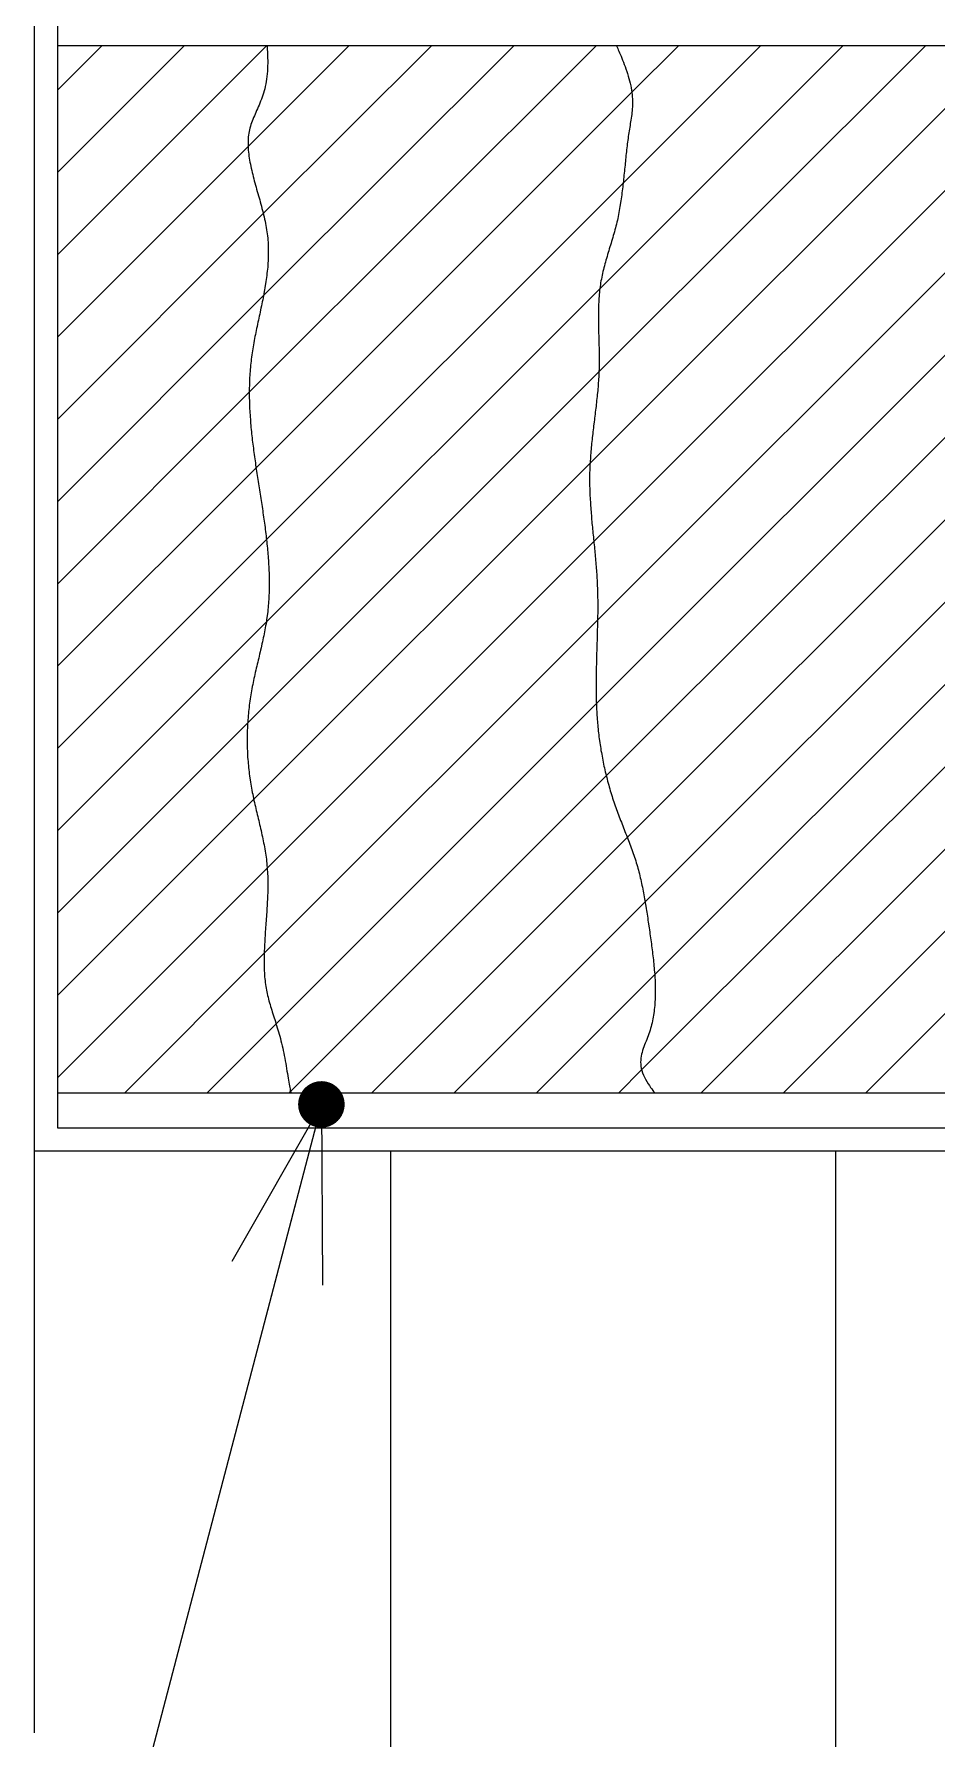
# Model space of a CAD drawing. Extents: x 443 to 1217, y -1921 to -677.
# Drawn here: x 506.64 to 516.97, y -1452.68 to -1433.17 of the extents above; entities that cross this region are included whole.
import ezdxf

# ---------------------------------------------------------------- set-up
doc = ezdxf.new("R2010")
doc.units = 0
doc.header["$MEASUREMENT"] = 0
doc.layers.get('0').update_dxf_attribs({"linetype": 'CONTINUOUS'})
for name, color, linetype in [('2', 2, 'CONTINUOUS'), ('3', 8, 'CONTINUOUS'), ('5', 7, 'CONTINUOUS')]:
    doc.layers.add(name, color=color, linetype=linetype)

msp = doc.modelspace()

# ---------------------------------------------------------------- linework, layer by layer
at = {"color": 7, "linetype": 'Continuous'}
msp.add_line((509.931, -1445.416), (503.866, -1468.579), dxfattribs=at)
at = {"color": 0}
for q in [(508.907, -1447.213), (509.256, -1447.993), (509.942, -1447.485)]:
    msp.add_line((509.931, -1445.416), q, dxfattribs=at)
at = {"color": 0, "const_width": 0.266}
msp.add_lwpolyline([(510.059, -1445.381, 1), (509.802, -1445.451, 1), (510.059, -1445.381)], format="xyb", dxfattribs=at)
at = {"layer": '2', "color": 2, "linetype": 'Continuous'}
msp.add_line((506.644, -1432.629), (506.644, -1452.609), dxfattribs=at)
at = {"layer": '2', "color": 8, "linetype": 'Continuous'}
for p, q in [((506.911, -1435.692), (509.308, -1433.295)), ((506.911, -1434.751), (508.366, -1433.295)), ((506.911, -1433.809), (507.424, -1433.295)), ((509.092, -1434.453), (510.25, -1433.295)), ((509.106, -1437.265), (513.076, -1433.295)), ((509.266, -1435.221), (511.192, -1433.295)), ((509.268, -1436.16), (512.134, -1433.295)), ((513.004, -1438.076), (517.785, -1433.295)), ((513.047, -1438.975), (518.727, -1433.295)), ((513.089, -1439.874), (519.669, -1433.295)), ((513.105, -1437.033), (516.843, -1433.295)), ((513.116, -1436.081), (515.901, -1433.295)), ((513.39, -1434.865), (514.959, -1433.295)), ((513.479, -1433.834), (514.018, -1433.295)), ((513.076, -1440.829), (520.26, -1433.646)), ((509.183, -1438.13), (513.479, -1433.834)), ((513.19, -1441.657), (521.046, -1433.802)), ((506.911, -1436.634), (509.092, -1434.453)), ((513.43, -1442.36), (521.454, -1434.336)), ((509.303, -1438.952), (513.39, -1434.865)), ((506.911, -1437.576), (509.266, -1435.221)), ((513.635, -1443.096), (521.315, -1435.416)), ((506.911, -1438.518), (509.268, -1436.16)), ((509.3, -1439.896), (513.116, -1436.081)), ((513.732, -1443.941), (521.493, -1436.18)), ((509.087, -1441.051), (513.105, -1437.033)), ((506.911, -1439.46), (509.106, -1437.265)), ((513.597, -1445.018), (521.263, -1437.352)), ((506.911, -1440.402), (509.183, -1438.13)), ((509.156, -1441.923), (513.004, -1438.076)), ((514.274, -1445.283), (521.106, -1438.451)), ((506.911, -1441.344), (509.303, -1438.952)), ((509.311, -1442.711), (513.047, -1438.975)), ((515.216, -1445.283), (521.084, -1439.415)), ((506.911, -1442.286), (509.3, -1439.896)), ((509.27, -1443.694), (513.089, -1439.874)), ((516.158, -1445.283), (521.117, -1440.323)), ((509.416, -1444.49), (513.076, -1440.829)), ((506.911, -1443.227), (509.087, -1441.051)), ((509.578, -1445.27), (513.19, -1441.657)), ((506.911, -1444.169), (509.156, -1441.923)), ((510.506, -1445.283), (513.43, -1442.36)), ((506.911, -1445.111), (509.311, -1442.711)), ((511.448, -1445.283), (513.635, -1443.096)), ((507.681, -1445.283), (509.27, -1443.694)), ((512.39, -1445.283), (513.732, -1443.941)), ((508.623, -1445.283), (509.416, -1444.49)), ((513.332, -1445.283), (513.597, -1445.018)), ((509.564, -1445.283), (509.578, -1445.27))]:
    msp.add_line(p, q, dxfattribs=at)
at = {"layer": '3', "color": 3, "linetype": 'Continuous'}
for p, q in [((506.911, -1432.362), (506.911, -1445.683)), ((506.911, -1433.295), (527.69, -1433.295)), ((506.911, -1445.283), (527.69, -1445.283)), ((506.911, -1445.683), (527.69, -1445.683)), ((506.644, -1445.949), (527.956, -1445.949))]:
    msp.add_line(p, q, dxfattribs=at)
at = {"layer": '3', "color": 3}
for p, q in [((509.308, -1433.295), (509.309, -1433.301)), ((509.309, -1433.301), (509.31, -1433.313)), ((509.31, -1433.313), (509.311, -1433.327)), ((513.304, -1433.295), (513.307, -1433.299)), ((513.307, -1433.299), (513.31, -1433.307)), ((513.31, -1433.307), (513.315, -1433.317)), ((513.315, -1433.317), (513.32, -1433.331)), ((509.311, -1433.327), (509.312, -1433.345)), ((509.312, -1433.345), (509.313, -1433.365)), ((509.313, -1433.365), (509.314, -1433.387)), ((509.314, -1433.387), (509.315, -1433.413)), ((509.315, -1433.413), (509.315, -1433.441)), ((509.315, -1433.441), (509.316, -1433.469)), ((509.316, -1433.499), (509.315, -1433.529)), ((509.316, -1433.469), (509.316, -1433.499)), ((513.32, -1433.331), (513.327, -1433.345)), ((513.327, -1433.345), (513.334, -1433.361)), ((513.334, -1433.361), (513.341, -1433.379)), ((513.341, -1433.379), (513.349, -1433.397)), ((513.349, -1433.397), (513.358, -1433.419)), ((513.358, -1433.419), (513.367, -1433.441)), ((513.367, -1433.441), (513.376, -1433.463)), ((513.376, -1433.463), (513.386, -1433.487)), ((513.386, -1433.487), (513.395, -1433.513)), ((513.395, -1433.513), (513.404, -1433.539)), ((509.3, -1433.709), (509.294, -1433.737)), ((509.304, -1433.681), (509.3, -1433.709)), ((509.308, -1433.653), (509.304, -1433.681)), ((509.311, -1433.621), (509.308, -1433.653)), ((509.313, -1433.591), (509.311, -1433.621)), ((509.314, -1433.561), (509.313, -1433.591)), ((509.315, -1433.529), (509.314, -1433.561)), ((513.404, -1433.539), (513.414, -1433.565)), ((513.414, -1433.565), (513.423, -1433.593)), ((513.423, -1433.593), (513.432, -1433.619)), ((513.432, -1433.619), (513.44, -1433.647)), ((513.44, -1433.647), (513.448, -1433.675)), ((513.448, -1433.675), (513.456, -1433.703)), ((513.456, -1433.703), (513.463, -1433.729)), ((509.252, -1433.889), (509.244, -1433.911)), ((509.26, -1433.865), (509.252, -1433.889)), ((509.268, -1433.841), (509.26, -1433.865)), ((509.275, -1433.817), (509.268, -1433.841)), ((509.282, -1433.791), (509.275, -1433.817)), ((509.289, -1433.765), (509.282, -1433.791)), ((509.294, -1433.737), (509.289, -1433.765)), ((513.463, -1433.729), (513.469, -1433.757)), ((513.469, -1433.757), (513.474, -1433.783)), ((513.474, -1433.783), (513.479, -1433.809)), ((513.479, -1433.809), (513.482, -1433.835)), ((513.482, -1433.835), (513.485, -1433.859)), ((513.485, -1433.859), (513.487, -1433.883)), ((513.487, -1433.883), (513.489, -1433.907)), ((509.172, -1434.082), (509.164, -1434.102)), ((509.181, -1434.062), (509.172, -1434.082)), ((509.19, -1434.041), (509.181, -1434.062)), ((509.199, -1434.021), (509.19, -1434.041)), ((509.208, -1433.999), (509.199, -1434.021)), ((509.217, -1433.979), (509.208, -1433.999)), ((509.226, -1433.957), (509.217, -1433.979)), ((509.235, -1433.935), (509.226, -1433.957)), ((509.244, -1433.911), (509.235, -1433.935)), ((513.48, -1434.086), (513.477, -1434.106)), ((513.483, -1434.064), (513.48, -1434.086)), ((513.485, -1434.043), (513.483, -1434.064)), ((513.487, -1434.021), (513.485, -1434.043)), ((513.488, -1433.999), (513.487, -1434.021)), ((513.489, -1433.977), (513.488, -1433.999)), ((513.489, -1433.907), (513.489, -1433.931)), ((513.489, -1433.931), (513.489, -1433.955)), ((513.489, -1433.955), (513.489, -1433.977)), ((509.104, -1434.282), (509.1, -1434.302)), ((509.108, -1434.262), (509.104, -1434.282)), ((509.113, -1434.242), (509.108, -1434.262)), ((509.119, -1434.22), (509.113, -1434.242)), ((509.125, -1434.2), (509.119, -1434.22)), ((509.132, -1434.182), (509.125, -1434.2)), ((509.139, -1434.162), (509.132, -1434.182)), ((509.147, -1434.142), (509.139, -1434.162)), ((509.155, -1434.122), (509.147, -1434.142)), ((509.164, -1434.102), (509.155, -1434.122)), ((513.451, -1434.274), (513.447, -1434.296)), ((513.454, -1434.254), (513.451, -1434.274)), ((513.457, -1434.232), (513.454, -1434.254)), ((513.461, -1434.212), (513.457, -1434.232)), ((513.464, -1434.19), (513.461, -1434.212)), ((513.468, -1434.17), (513.464, -1434.19)), ((513.471, -1434.15), (513.468, -1434.17)), ((513.474, -1434.128), (513.471, -1434.15)), ((513.477, -1434.106), (513.474, -1434.128)), ((509.092, -1434.386), (509.091, -1434.408)), ((509.091, -1434.408), (509.091, -1434.43)), ((509.091, -1434.43), (509.092, -1434.452)), ((509.093, -1434.366), (509.092, -1434.386)), ((509.092, -1434.452), (509.093, -1434.474)), ((509.094, -1434.344), (509.093, -1434.366)), ((509.093, -1434.474), (509.094, -1434.496)), ((509.097, -1434.324), (509.094, -1434.344)), ((509.1, -1434.302), (509.097, -1434.324)), ((513.425, -1434.468), (513.422, -1434.49)), ((513.427, -1434.446), (513.425, -1434.468)), ((513.43, -1434.424), (513.427, -1434.446)), ((513.433, -1434.402), (513.43, -1434.424)), ((513.435, -1434.382), (513.433, -1434.402)), ((513.438, -1434.36), (513.435, -1434.382)), ((513.441, -1434.338), (513.438, -1434.36)), ((513.444, -1434.316), (513.441, -1434.338)), ((513.447, -1434.296), (513.444, -1434.316)), ((509.094, -1434.496), (509.097, -1434.518)), ((509.097, -1434.518), (509.099, -1434.542)), ((509.099, -1434.542), (509.102, -1434.564)), ((509.102, -1434.564), (509.105, -1434.586)), ((509.105, -1434.586), (509.109, -1434.61)), ((509.109, -1434.61), (509.113, -1434.632)), ((509.113, -1434.632), (509.118, -1434.656)), ((509.118, -1434.656), (509.123, -1434.68)), ((509.123, -1434.68), (509.128, -1434.702)), ((513.404, -1434.668), (513.401, -1434.69)), ((513.406, -1434.646), (513.404, -1434.668)), ((513.408, -1434.622), (513.406, -1434.646)), ((513.41, -1434.6), (513.408, -1434.622)), ((513.413, -1434.578), (513.41, -1434.6)), ((513.415, -1434.556), (513.413, -1434.578)), ((513.417, -1434.534), (513.415, -1434.556)), ((513.42, -1434.512), (513.417, -1434.534)), ((513.422, -1434.49), (513.42, -1434.512)), ((509.128, -1434.702), (509.133, -1434.726)), ((509.133, -1434.726), (509.139, -1434.75)), ((509.139, -1434.75), (509.145, -1434.774)), ((509.145, -1434.774), (509.151, -1434.798)), ((509.151, -1434.798), (509.157, -1434.822)), ((509.157, -1434.822), (509.163, -1434.846)), ((509.163, -1434.846), (509.17, -1434.87)), ((509.17, -1434.87), (509.176, -1434.894)), ((513.383, -1434.87), (513.38, -1434.894)), ((513.385, -1434.848), (513.383, -1434.87)), ((513.388, -1434.826), (513.385, -1434.848)), ((513.39, -1434.802), (513.388, -1434.826)), ((513.392, -1434.78), (513.39, -1434.802)), ((513.395, -1434.758), (513.392, -1434.78)), ((513.397, -1434.736), (513.395, -1434.758)), ((513.399, -1434.712), (513.397, -1434.736)), ((513.401, -1434.69), (513.399, -1434.712)), ((509.176, -1434.894), (509.183, -1434.918)), ((509.183, -1434.918), (509.19, -1434.942)), ((509.19, -1434.942), (509.197, -1434.966)), ((509.197, -1434.966), (509.204, -1434.99)), ((509.204, -1434.99), (509.211, -1435.016)), ((509.211, -1435.016), (509.218, -1435.04)), ((509.218, -1435.04), (509.225, -1435.064)), ((509.225, -1435.064), (509.231, -1435.087)), ((513.357, -1435.073), (513.353, -1435.095)), ((513.36, -1435.052), (513.357, -1435.073)), ((513.363, -1435.03), (513.36, -1435.052)), ((513.366, -1435.006), (513.363, -1435.03)), ((513.369, -1434.984), (513.366, -1435.006)), ((513.372, -1434.962), (513.369, -1434.984)), ((513.375, -1434.938), (513.372, -1434.962)), ((513.378, -1434.916), (513.375, -1434.938)), ((513.38, -1434.894), (513.378, -1434.916)), ((509.231, -1435.087), (509.238, -1435.111)), ((509.238, -1435.111), (509.245, -1435.137)), ((509.245, -1435.137), (509.251, -1435.161)), ((509.251, -1435.161), (509.258, -1435.185)), ((509.258, -1435.185), (509.264, -1435.209)), ((509.264, -1435.209), (509.27, -1435.235)), ((509.27, -1435.235), (509.276, -1435.259)), ((509.276, -1435.259), (509.281, -1435.283)), ((513.325, -1435.253), (513.32, -1435.275)), ((513.33, -1435.231), (513.325, -1435.253)), ((513.334, -1435.209), (513.33, -1435.231)), ((513.338, -1435.185), (513.334, -1435.209)), ((513.342, -1435.163), (513.338, -1435.185)), ((513.346, -1435.141), (513.342, -1435.163)), ((513.35, -1435.119), (513.346, -1435.141)), ((513.353, -1435.095), (513.35, -1435.119)), ((509.281, -1435.283), (509.286, -1435.307)), ((509.286, -1435.307), (509.291, -1435.333)), ((509.291, -1435.333), (509.296, -1435.357)), ((509.296, -1435.357), (509.3, -1435.381)), ((509.3, -1435.381), (509.304, -1435.405)), ((509.304, -1435.405), (509.308, -1435.429)), ((509.308, -1435.429), (509.311, -1435.453)), ((509.311, -1435.453), (509.314, -1435.477)), ((513.276, -1435.451), (513.27, -1435.473)), ((513.282, -1435.429), (513.276, -1435.451)), ((513.288, -1435.407), (513.282, -1435.429)), ((513.294, -1435.385), (513.288, -1435.407)), ((513.3, -1435.363), (513.294, -1435.385)), ((513.305, -1435.341), (513.3, -1435.363)), ((513.31, -1435.319), (513.305, -1435.341)), ((513.316, -1435.297), (513.31, -1435.319)), ((513.32, -1435.275), (513.316, -1435.297)), ((509.314, -1435.477), (509.316, -1435.501)), ((509.316, -1435.501), (509.318, -1435.525)), ((509.318, -1435.525), (509.32, -1435.549)), ((509.32, -1435.549), (509.321, -1435.573)), ((509.321, -1435.573), (509.322, -1435.597)), ((509.322, -1435.597), (509.323, -1435.621)), ((509.323, -1435.621), (509.323, -1435.645)), ((509.323, -1435.645), (509.323, -1435.669)), ((513.218, -1435.647), (513.211, -1435.667)), ((513.224, -1435.625), (513.218, -1435.647)), ((513.231, -1435.603), (513.224, -1435.625)), ((513.238, -1435.581), (513.231, -1435.603)), ((513.244, -1435.559), (513.238, -1435.581)), ((513.251, -1435.539), (513.244, -1435.559)), ((513.257, -1435.517), (513.251, -1435.539)), ((513.264, -1435.495), (513.257, -1435.517)), ((513.27, -1435.473), (513.264, -1435.495)), ((509.316, -1435.835), (509.313, -1435.857)), ((509.317, -1435.811), (509.316, -1435.835)), ((509.319, -1435.787), (509.317, -1435.811)), ((509.321, -1435.763), (509.319, -1435.787)), ((509.322, -1435.741), (509.321, -1435.763)), ((509.323, -1435.717), (509.322, -1435.741)), ((509.323, -1435.669), (509.323, -1435.693)), ((509.323, -1435.693), (509.323, -1435.717)), ((513.162, -1435.841), (513.157, -1435.861)), ((513.168, -1435.819), (513.162, -1435.841)), ((513.174, -1435.797), (513.168, -1435.819)), ((513.18, -1435.775), (513.174, -1435.797)), ((513.186, -1435.753), (513.18, -1435.775)), ((513.192, -1435.733), (513.186, -1435.753)), ((513.198, -1435.711), (513.192, -1435.733)), ((513.205, -1435.689), (513.198, -1435.711)), ((513.211, -1435.667), (513.205, -1435.689)), ((509.289, -1436.045), (509.285, -1436.069)), ((509.292, -1436.023), (509.289, -1436.045)), ((509.296, -1435.999), (509.292, -1436.023)), ((509.299, -1435.975), (509.296, -1435.999)), ((509.302, -1435.951), (509.299, -1435.975)), ((509.306, -1435.929), (509.302, -1435.951)), ((509.308, -1435.905), (509.306, -1435.929)), ((509.311, -1435.881), (509.308, -1435.905)), ((509.313, -1435.857), (509.311, -1435.881)), ((513.122, -1436.035), (513.118, -1436.057)), ((513.125, -1436.013), (513.122, -1436.035)), ((513.129, -1435.991), (513.125, -1436.013)), ((513.133, -1435.971), (513.129, -1435.991)), ((513.137, -1435.949), (513.133, -1435.971)), ((513.141, -1435.927), (513.137, -1435.949)), ((513.146, -1435.905), (513.141, -1435.927)), ((513.151, -1435.883), (513.146, -1435.905)), ((513.157, -1435.861), (513.151, -1435.883)), ((509.254, -1436.232), (509.249, -1436.254)), ((509.259, -1436.208), (509.254, -1436.232)), ((509.263, -1436.184), (509.259, -1436.208)), ((509.268, -1436.162), (509.263, -1436.184)), ((509.272, -1436.138), (509.268, -1436.162)), ((509.276, -1436.114), (509.272, -1436.138)), ((509.281, -1436.092), (509.276, -1436.114)), ((509.285, -1436.069), (509.281, -1436.092)), ((513.103, -1436.234), (513.102, -1436.256)), ((513.104, -1436.212), (513.103, -1436.234)), ((513.105, -1436.19), (513.104, -1436.212)), ((513.107, -1436.168), (513.105, -1436.19)), ((513.109, -1436.144), (513.107, -1436.168)), ((513.111, -1436.122), (513.109, -1436.144)), ((513.113, -1436.1), (513.111, -1436.122)), ((513.116, -1436.078), (513.113, -1436.1)), ((513.118, -1436.057), (513.116, -1436.078)), ((509.215, -1436.418), (509.21, -1436.442)), ((509.22, -1436.394), (509.215, -1436.418)), ((509.225, -1436.372), (509.22, -1436.394)), ((509.23, -1436.348), (509.225, -1436.372)), ((509.235, -1436.324), (509.23, -1436.348)), ((509.239, -1436.302), (509.235, -1436.324)), ((509.244, -1436.278), (509.239, -1436.302)), ((509.249, -1436.254), (509.244, -1436.278)), ((513.1, -1436.324), (513.099, -1436.346)), ((513.099, -1436.346), (513.099, -1436.368)), ((513.099, -1436.368), (513.099, -1436.39)), ((513.099, -1436.39), (513.099, -1436.414)), ((513.099, -1436.414), (513.099, -1436.436)), ((513.099, -1436.436), (513.099, -1436.458)), ((513.101, -1436.278), (513.1, -1436.3)), ((513.1, -1436.3), (513.1, -1436.324)), ((513.102, -1436.256), (513.101, -1436.278)), ((509.171, -1436.628), (509.167, -1436.652)), ((509.176, -1436.604), (509.171, -1436.628)), ((509.18, -1436.582), (509.176, -1436.604)), ((509.185, -1436.558), (509.18, -1436.582)), ((509.19, -1436.534), (509.185, -1436.558)), ((509.195, -1436.512), (509.19, -1436.534)), ((509.2, -1436.488), (509.195, -1436.512)), ((509.205, -1436.464), (509.2, -1436.488)), ((509.21, -1436.442), (509.205, -1436.464)), ((513.099, -1436.458), (513.1, -1436.48)), ((513.1, -1436.48), (513.1, -1436.504)), ((513.1, -1436.504), (513.101, -1436.526)), ((513.101, -1436.526), (513.101, -1436.548)), ((513.101, -1436.548), (513.102, -1436.572)), ((513.102, -1436.572), (513.102, -1436.594)), ((513.102, -1436.594), (513.103, -1436.616)), ((513.103, -1436.616), (513.104, -1436.638)), ((509.138, -1436.816), (509.135, -1436.838)), ((509.142, -1436.792), (509.138, -1436.816)), ((509.146, -1436.768), (509.142, -1436.792)), ((509.15, -1436.744), (509.146, -1436.768)), ((509.154, -1436.722), (509.15, -1436.744)), ((509.158, -1436.698), (509.154, -1436.722)), ((509.162, -1436.674), (509.158, -1436.698)), ((509.167, -1436.652), (509.162, -1436.674)), ((513.104, -1436.638), (513.104, -1436.662)), ((513.104, -1436.662), (513.105, -1436.684)), ((513.105, -1436.684), (513.105, -1436.706)), ((513.105, -1436.706), (513.106, -1436.73)), ((513.106, -1436.73), (513.107, -1436.752)), ((513.107, -1436.752), (513.107, -1436.774)), ((513.107, -1436.774), (513.107, -1436.798)), ((513.107, -1436.798), (513.108, -1436.82)), ((513.108, -1436.82), (513.108, -1436.842)), ((509.116, -1437.004), (509.115, -1437.028)), ((509.119, -1436.98), (509.116, -1437.004)), ((509.121, -1436.956), (509.119, -1436.98)), ((509.123, -1436.932), (509.121, -1436.956)), ((509.126, -1436.91), (509.123, -1436.932)), ((509.129, -1436.886), (509.126, -1436.91)), ((509.132, -1436.862), (509.129, -1436.886)), ((509.135, -1436.838), (509.132, -1436.862)), ((513.106, -1437.024), (513.105, -1437.046)), ((513.107, -1437.002), (513.106, -1437.024)), ((513.108, -1436.956), (513.107, -1436.978)), ((513.107, -1436.978), (513.107, -1437.002)), ((513.108, -1436.842), (513.108, -1436.866)), ((513.108, -1436.866), (513.108, -1436.888)), ((513.108, -1436.888), (513.108, -1436.91)), ((513.108, -1436.91), (513.108, -1436.934)), ((513.108, -1436.934), (513.108, -1436.956)), ((509.107, -1437.193), (509.106, -1437.215)), ((509.106, -1437.215), (509.106, -1437.239)), ((509.108, -1437.145), (509.107, -1437.169)), ((509.107, -1437.169), (509.107, -1437.193)), ((509.109, -1437.121), (509.108, -1437.145)), ((509.11, -1437.097), (509.109, -1437.121)), ((509.111, -1437.074), (509.11, -1437.097)), ((509.113, -1437.05), (509.111, -1437.074)), ((509.115, -1437.028), (509.113, -1437.05)), ((513.095, -1437.203), (513.093, -1437.225)), ((513.096, -1437.181), (513.095, -1437.203)), ((513.098, -1437.159), (513.096, -1437.181)), ((513.1, -1437.135), (513.098, -1437.159)), ((513.101, -1437.113), (513.1, -1437.135)), ((513.103, -1437.091), (513.101, -1437.113)), ((513.104, -1437.07), (513.103, -1437.091)), ((513.105, -1437.046), (513.104, -1437.07)), ((509.106, -1437.239), (509.106, -1437.263)), ((509.106, -1437.263), (509.106, -1437.287)), ((509.106, -1437.287), (509.106, -1437.311)), ((509.106, -1437.311), (509.106, -1437.335)), ((509.106, -1437.335), (509.107, -1437.359)), ((509.107, -1437.359), (509.108, -1437.383)), ((509.108, -1437.383), (509.108, -1437.407)), ((509.108, -1437.407), (509.109, -1437.431)), ((513.074, -1437.405), (513.072, -1437.427)), ((513.077, -1437.383), (513.074, -1437.405)), ((513.079, -1437.361), (513.077, -1437.383)), ((513.082, -1437.337), (513.079, -1437.361)), ((513.084, -1437.315), (513.082, -1437.337)), ((513.086, -1437.293), (513.084, -1437.315)), ((513.089, -1437.271), (513.086, -1437.293)), ((513.091, -1437.247), (513.089, -1437.271)), ((513.093, -1437.225), (513.091, -1437.247)), ((509.109, -1437.431), (509.11, -1437.455)), ((509.11, -1437.455), (509.112, -1437.477)), ((509.112, -1437.477), (509.113, -1437.501)), ((509.113, -1437.501), (509.114, -1437.525)), ((509.114, -1437.525), (509.116, -1437.549)), ((509.116, -1437.549), (509.118, -1437.573)), ((509.118, -1437.573), (509.119, -1437.597)), ((509.119, -1437.597), (509.121, -1437.621)), ((513.05, -1437.605), (513.048, -1437.629)), ((513.053, -1437.583), (513.05, -1437.605)), ((513.056, -1437.561), (513.053, -1437.583)), ((513.059, -1437.539), (513.056, -1437.561)), ((513.061, -1437.517), (513.059, -1437.539)), ((513.064, -1437.495), (513.061, -1437.517)), ((513.067, -1437.471), (513.064, -1437.495)), ((513.069, -1437.449), (513.067, -1437.471)), ((513.072, -1437.427), (513.069, -1437.449)), ((509.121, -1437.621), (509.123, -1437.645)), ((509.123, -1437.645), (509.125, -1437.669)), ((509.125, -1437.669), (509.128, -1437.693)), ((509.128, -1437.693), (509.13, -1437.717)), ((509.13, -1437.717), (509.132, -1437.741)), ((509.132, -1437.741), (509.135, -1437.765)), ((509.135, -1437.765), (509.138, -1437.789)), ((509.138, -1437.789), (509.14, -1437.813)), ((513.027, -1437.807), (513.025, -1437.829)), ((513.029, -1437.785), (513.027, -1437.807)), ((513.032, -1437.763), (513.029, -1437.785)), ((513.034, -1437.739), (513.032, -1437.763)), ((513.037, -1437.717), (513.034, -1437.739)), ((513.04, -1437.695), (513.037, -1437.717)), ((513.042, -1437.673), (513.04, -1437.695)), ((513.045, -1437.651), (513.042, -1437.673)), ((513.048, -1437.629), (513.045, -1437.651)), ((509.14, -1437.813), (509.143, -1437.837)), ((509.143, -1437.837), (509.146, -1437.859)), ((509.146, -1437.859), (509.149, -1437.883)), ((509.149, -1437.883), (509.152, -1437.907)), ((509.152, -1437.907), (509.155, -1437.931)), ((509.155, -1437.931), (509.158, -1437.955)), ((509.158, -1437.955), (509.161, -1437.979)), ((509.161, -1437.979), (509.165, -1438.003)), ((513.01, -1437.985), (513.008, -1438.007)), ((513.012, -1437.963), (513.01, -1437.985)), ((513.014, -1437.941), (513.012, -1437.963)), ((513.016, -1437.919), (513.014, -1437.941)), ((513.018, -1437.895), (513.016, -1437.919)), ((513.02, -1437.873), (513.018, -1437.895)), ((513.022, -1437.851), (513.02, -1437.873)), ((513.025, -1437.829), (513.022, -1437.851)), ((509.165, -1438.003), (509.168, -1438.027)), ((509.168, -1438.027), (509.172, -1438.051)), ((509.172, -1438.051), (509.175, -1438.075)), ((509.175, -1438.075), (509.178, -1438.098)), ((509.178, -1438.098), (509.182, -1438.122)), ((509.182, -1438.122), (509.185, -1438.146)), ((509.185, -1438.146), (509.189, -1438.17)), ((509.189, -1438.17), (509.193, -1438.194)), ((509.193, -1438.194), (509.196, -1438.218)), ((513, -1438.162), (512.999, -1438.184)), ((512.999, -1438.184), (512.999, -1438.206)), ((513.001, -1438.14), (513, -1438.162)), ((513.002, -1438.118), (513.001, -1438.14)), ((513.003, -1438.096), (513.002, -1438.118)), ((513.004, -1438.075), (513.003, -1438.096)), ((513.005, -1438.051), (513.004, -1438.075)), ((513.007, -1438.029), (513.005, -1438.051)), ((513.008, -1438.007), (513.007, -1438.029)), ((509.196, -1438.218), (509.2, -1438.24)), ((509.2, -1438.24), (509.204, -1438.264)), ((509.204, -1438.264), (509.207, -1438.288)), ((509.207, -1438.288), (509.211, -1438.312)), ((509.211, -1438.312), (509.215, -1438.336)), ((509.215, -1438.336), (509.218, -1438.36)), ((509.218, -1438.36), (509.222, -1438.384)), ((509.222, -1438.384), (509.226, -1438.408)), ((512.999, -1438.206), (512.999, -1438.23)), ((512.999, -1438.23), (512.999, -1438.252)), ((512.999, -1438.252), (512.999, -1438.274)), ((512.999, -1438.274), (512.999, -1438.296)), ((512.999, -1438.296), (512.999, -1438.318)), ((512.999, -1438.318), (512.999, -1438.34)), ((512.999, -1438.34), (513, -1438.364)), ((513, -1438.364), (513.001, -1438.386)), ((513.001, -1438.386), (513.001, -1438.408)), ((509.226, -1438.408), (509.23, -1438.432)), ((509.23, -1438.432), (509.233, -1438.456)), ((509.233, -1438.456), (509.237, -1438.48)), ((509.237, -1438.48), (509.241, -1438.504)), ((509.241, -1438.504), (509.244, -1438.528)), ((509.244, -1438.528), (509.248, -1438.55)), ((509.248, -1438.55), (509.252, -1438.574)), ((509.252, -1438.574), (509.255, -1438.598)), ((513.001, -1438.408), (513.002, -1438.43)), ((513.002, -1438.43), (513.003, -1438.452)), ((513.003, -1438.452), (513.004, -1438.474)), ((513.004, -1438.474), (513.006, -1438.498)), ((513.006, -1438.498), (513.007, -1438.52)), ((513.007, -1438.52), (513.008, -1438.542)), ((513.008, -1438.542), (513.01, -1438.564)), ((513.01, -1438.564), (513.012, -1438.586)), ((513.012, -1438.586), (513.013, -1438.61)), ((509.255, -1438.598), (509.259, -1438.622)), ((509.259, -1438.622), (509.262, -1438.646)), ((509.262, -1438.646), (509.266, -1438.67)), ((509.266, -1438.67), (509.269, -1438.694)), ((509.269, -1438.694), (509.273, -1438.718)), ((509.273, -1438.718), (509.276, -1438.742)), ((509.276, -1438.742), (509.279, -1438.764)), ((509.279, -1438.764), (509.282, -1438.788)), ((513.013, -1438.61), (513.015, -1438.632)), ((513.015, -1438.632), (513.017, -1438.654)), ((513.017, -1438.654), (513.019, -1438.676)), ((513.019, -1438.676), (513.02, -1438.698)), ((513.02, -1438.698), (513.022, -1438.722)), ((513.022, -1438.722), (513.024, -1438.744)), ((513.024, -1438.744), (513.026, -1438.766)), ((513.026, -1438.766), (513.029, -1438.788)), ((509.282, -1438.788), (509.286, -1438.812)), ((509.286, -1438.812), (509.289, -1438.836)), ((509.289, -1438.836), (509.292, -1438.86)), ((509.292, -1438.86), (509.295, -1438.884)), ((509.295, -1438.884), (509.297, -1438.908)), ((509.297, -1438.908), (509.3, -1438.93)), ((509.3, -1438.93), (509.303, -1438.954)), ((509.303, -1438.954), (509.306, -1438.978)), ((513.029, -1438.788), (513.031, -1438.81)), ((513.031, -1438.81), (513.033, -1438.834)), ((513.033, -1438.834), (513.035, -1438.856)), ((513.035, -1438.856), (513.037, -1438.878)), ((513.037, -1438.878), (513.039, -1438.9)), ((513.039, -1438.9), (513.042, -1438.922)), ((513.042, -1438.922), (513.044, -1438.946)), ((513.044, -1438.946), (513.046, -1438.968)), ((513.046, -1438.968), (513.048, -1438.99)), ((509.306, -1438.978), (509.308, -1439.002)), ((509.308, -1439.002), (509.311, -1439.026)), ((509.311, -1439.026), (509.313, -1439.05)), ((509.313, -1439.05), (509.315, -1439.072)), ((509.315, -1439.072), (509.317, -1439.095)), ((509.317, -1439.095), (509.319, -1439.119)), ((509.319, -1439.119), (509.321, -1439.143)), ((509.321, -1439.143), (509.323, -1439.167)), ((509.323, -1439.167), (509.325, -1439.189)), ((513.048, -1438.99), (513.051, -1439.012)), ((513.051, -1439.012), (513.053, -1439.036)), ((513.053, -1439.036), (513.055, -1439.058)), ((513.055, -1439.058), (513.057, -1439.08)), ((513.057, -1439.08), (513.059, -1439.101)), ((513.059, -1439.101), (513.061, -1439.123)), ((513.061, -1439.123), (513.063, -1439.147)), ((513.063, -1439.147), (513.066, -1439.169)), ((513.066, -1439.169), (513.067, -1439.191)), ((509.325, -1439.189), (509.326, -1439.213)), ((509.326, -1439.213), (509.327, -1439.237)), ((509.327, -1439.237), (509.329, -1439.261)), ((509.329, -1439.261), (509.33, -1439.285)), ((509.33, -1439.285), (509.331, -1439.307)), ((509.331, -1439.307), (509.332, -1439.331)), ((509.332, -1439.331), (509.332, -1439.355)), ((509.332, -1439.355), (509.333, -1439.379)), ((513.067, -1439.191), (513.069, -1439.213)), ((513.069, -1439.213), (513.071, -1439.237)), ((513.071, -1439.237), (513.073, -1439.259)), ((513.073, -1439.259), (513.075, -1439.281)), ((513.075, -1439.281), (513.077, -1439.303)), ((513.077, -1439.303), (513.078, -1439.325)), ((513.078, -1439.325), (513.08, -1439.349)), ((513.08, -1439.349), (513.081, -1439.371)), ((509.333, -1439.543), (509.332, -1439.565)), ((509.333, -1439.379), (509.333, -1439.401)), ((509.333, -1439.401), (509.334, -1439.425)), ((509.334, -1439.495), (509.333, -1439.519)), ((509.333, -1439.519), (509.333, -1439.543)), ((509.334, -1439.425), (509.334, -1439.449)), ((509.334, -1439.449), (509.334, -1439.473)), ((509.334, -1439.473), (509.334, -1439.495)), ((513.081, -1439.371), (513.082, -1439.393)), ((513.082, -1439.393), (513.084, -1439.415)), ((513.084, -1439.415), (513.085, -1439.439)), ((513.085, -1439.439), (513.086, -1439.461)), ((513.086, -1439.461), (513.087, -1439.483)), ((513.087, -1439.483), (513.088, -1439.505)), ((513.088, -1439.505), (513.088, -1439.529)), ((513.088, -1439.529), (513.089, -1439.551)), ((513.089, -1439.551), (513.09, -1439.573)), ((509.319, -1439.753), (509.317, -1439.777)), ((509.321, -1439.729), (509.319, -1439.753)), ((509.323, -1439.707), (509.321, -1439.729)), ((509.325, -1439.683), (509.323, -1439.707)), ((509.327, -1439.659), (509.325, -1439.683)), ((509.328, -1439.637), (509.327, -1439.659)), ((509.33, -1439.613), (509.328, -1439.637)), ((509.331, -1439.589), (509.33, -1439.613)), ((509.332, -1439.565), (509.331, -1439.589)), ((513.09, -1439.573), (513.09, -1439.595)), ((513.09, -1439.595), (513.09, -1439.617)), ((513.09, -1439.617), (513.091, -1439.641)), ((513.091, -1439.641), (513.091, -1439.663)), ((513.091, -1439.663), (513.091, -1439.685)), ((513.091, -1439.685), (513.091, -1439.707)), ((513.091, -1439.707), (513.091, -1439.731)), ((513.091, -1439.731), (513.091, -1439.753)), ((513.091, -1439.753), (513.091, -1439.775)), ((509.293, -1439.939), (509.289, -1439.961)), ((509.297, -1439.915), (509.293, -1439.939)), ((509.301, -1439.893), (509.297, -1439.915)), ((509.304, -1439.869), (509.301, -1439.893)), ((509.308, -1439.845), (509.304, -1439.869)), ((509.311, -1439.823), (509.308, -1439.845)), ((509.314, -1439.799), (509.311, -1439.823)), ((509.317, -1439.777), (509.314, -1439.799)), ((513.089, -1439.911), (513.088, -1439.933)), ((513.088, -1439.933), (513.088, -1439.955)), ((513.09, -1439.865), (513.089, -1439.887)), ((513.089, -1439.887), (513.089, -1439.911)), ((513.091, -1439.797), (513.09, -1439.821)), ((513.09, -1439.821), (513.09, -1439.843)), ((513.09, -1439.843), (513.09, -1439.865)), ((513.091, -1439.775), (513.091, -1439.797)), ((509.251, -1440.146), (509.245, -1440.17)), ((509.256, -1440.122), (509.251, -1440.146)), ((509.261, -1440.1), (509.256, -1440.122)), ((509.266, -1440.077), (509.261, -1440.1)), ((509.271, -1440.055), (509.266, -1440.077)), ((509.276, -1440.031), (509.271, -1440.055)), ((509.28, -1440.009), (509.276, -1440.031)), ((509.285, -1439.985), (509.28, -1440.009)), ((509.289, -1439.961), (509.285, -1439.985)), ((513.083, -1440.134), (513.082, -1440.156)), ((513.084, -1440.112), (513.083, -1440.134)), ((513.085, -1440.067), (513.084, -1440.089)), ((513.084, -1440.089), (513.084, -1440.112)), ((513.086, -1440.023), (513.085, -1440.045)), ((513.085, -1440.045), (513.085, -1440.067)), ((513.087, -1440.001), (513.086, -1440.023)), ((513.088, -1439.955), (513.087, -1439.977)), ((513.087, -1439.977), (513.087, -1440.001)), ((509.207, -1440.332), (509.202, -1440.354)), ((509.213, -1440.308), (509.207, -1440.332)), ((509.218, -1440.286), (509.213, -1440.308)), ((509.224, -1440.262), (509.218, -1440.286)), ((509.229, -1440.238), (509.224, -1440.262)), ((509.235, -1440.216), (509.229, -1440.238)), ((509.24, -1440.192), (509.235, -1440.216)), ((509.245, -1440.17), (509.24, -1440.192)), ((513.077, -1440.336), (513.076, -1440.358)), ((513.078, -1440.314), (513.077, -1440.336)), ((513.079, -1440.268), (513.078, -1440.292)), ((513.078, -1440.292), (513.078, -1440.314)), ((513.08, -1440.224), (513.079, -1440.246)), ((513.079, -1440.246), (513.079, -1440.268)), ((513.081, -1440.202), (513.08, -1440.224)), ((513.082, -1440.156), (513.081, -1440.178)), ((513.081, -1440.178), (513.081, -1440.202)), ((509.164, -1440.518), (509.159, -1440.542)), ((509.169, -1440.494), (509.164, -1440.518)), ((509.174, -1440.472), (509.169, -1440.494)), ((509.18, -1440.448), (509.174, -1440.472)), ((509.185, -1440.424), (509.18, -1440.448)), ((509.191, -1440.402), (509.185, -1440.424)), ((509.196, -1440.378), (509.191, -1440.402)), ((509.202, -1440.354), (509.196, -1440.378)), ((513.074, -1440.494), (513.073, -1440.516)), ((513.073, -1440.516), (513.073, -1440.538)), ((513.073, -1440.538), (513.073, -1440.56)), ((513.075, -1440.426), (513.074, -1440.448)), ((513.074, -1440.448), (513.074, -1440.47)), ((513.074, -1440.47), (513.074, -1440.494)), ((513.076, -1440.382), (513.075, -1440.404)), ((513.075, -1440.404), (513.075, -1440.426)), ((513.076, -1440.358), (513.076, -1440.382)), ((509.123, -1440.73), (509.119, -1440.752)), ((509.127, -1440.706), (509.123, -1440.73)), ((509.131, -1440.682), (509.127, -1440.706)), ((509.135, -1440.658), (509.131, -1440.682)), ((509.14, -1440.634), (509.135, -1440.658)), ((509.145, -1440.612), (509.14, -1440.634)), ((509.149, -1440.588), (509.145, -1440.612)), ((509.154, -1440.564), (509.149, -1440.588)), ((509.159, -1440.542), (509.154, -1440.564)), ((513.073, -1440.56), (513.073, -1440.584)), ((513.073, -1440.584), (513.073, -1440.606)), ((513.073, -1440.606), (513.073, -1440.628)), ((513.073, -1440.628), (513.073, -1440.65)), ((513.073, -1440.65), (513.073, -1440.672)), ((513.073, -1440.672), (513.073, -1440.696)), ((513.073, -1440.696), (513.073, -1440.718)), ((513.073, -1440.718), (513.074, -1440.74)), ((509.098, -1440.918), (509.095, -1440.942)), ((509.1, -1440.896), (509.098, -1440.918)), ((509.103, -1440.872), (509.1, -1440.896)), ((509.106, -1440.848), (509.103, -1440.872)), ((509.109, -1440.824), (509.106, -1440.848)), ((509.112, -1440.8), (509.109, -1440.824)), ((509.116, -1440.776), (509.112, -1440.8)), ((509.119, -1440.752), (509.116, -1440.776)), ((513.074, -1440.74), (513.074, -1440.762)), ((513.074, -1440.762), (513.075, -1440.786)), ((513.075, -1440.786), (513.075, -1440.808)), ((513.075, -1440.808), (513.076, -1440.83)), ((513.076, -1440.83), (513.077, -1440.852)), ((513.077, -1440.852), (513.078, -1440.874)), ((513.078, -1440.874), (513.079, -1440.898)), ((513.079, -1440.898), (513.08, -1440.92)), ((513.08, -1440.92), (513.081, -1440.942)), ((509.084, -1441.109), (509.083, -1441.133)), ((509.085, -1441.086), (509.084, -1441.109)), ((509.086, -1441.062), (509.085, -1441.086)), ((509.088, -1441.038), (509.086, -1441.062)), ((509.089, -1441.014), (509.088, -1441.038)), ((509.091, -1440.99), (509.089, -1441.014)), ((509.093, -1440.966), (509.091, -1440.99)), ((509.095, -1440.942), (509.093, -1440.966)), ((513.081, -1440.942), (513.083, -1440.964)), ((513.083, -1440.964), (513.084, -1440.986)), ((513.084, -1440.986), (513.086, -1441.01)), ((513.086, -1441.01), (513.088, -1441.032)), ((513.088, -1441.032), (513.09, -1441.054)), ((513.09, -1441.054), (513.092, -1441.076)), ((513.092, -1441.076), (513.094, -1441.098)), ((513.094, -1441.098), (513.096, -1441.119)), ((513.096, -1441.119), (513.098, -1441.143)), ((509.082, -1441.181), (509.081, -1441.205)), ((509.081, -1441.205), (509.081, -1441.229)), ((509.081, -1441.229), (509.081, -1441.253)), ((509.081, -1441.253), (509.081, -1441.277)), ((509.081, -1441.277), (509.082, -1441.301)), ((509.083, -1441.133), (509.082, -1441.157)), ((509.082, -1441.157), (509.082, -1441.181)), ((509.082, -1441.301), (509.082, -1441.323)), ((513.098, -1441.143), (513.101, -1441.165)), ((513.101, -1441.165), (513.104, -1441.187)), ((513.104, -1441.187), (513.106, -1441.209)), ((513.106, -1441.209), (513.109, -1441.231)), ((513.109, -1441.231), (513.112, -1441.253)), ((513.112, -1441.253), (513.115, -1441.277)), ((513.115, -1441.277), (513.119, -1441.299)), ((513.119, -1441.299), (513.122, -1441.321)), ((509.082, -1441.323), (509.083, -1441.347)), ((509.083, -1441.347), (509.084, -1441.371)), ((509.084, -1441.371), (509.085, -1441.395)), ((509.085, -1441.395), (509.086, -1441.419)), ((509.086, -1441.419), (509.087, -1441.443)), ((509.087, -1441.443), (509.089, -1441.467)), ((509.089, -1441.467), (509.091, -1441.491)), ((509.091, -1441.491), (509.093, -1441.515)), ((513.122, -1441.321), (513.126, -1441.343)), ((513.126, -1441.343), (513.129, -1441.365)), ((513.129, -1441.365), (513.133, -1441.387)), ((513.133, -1441.387), (513.137, -1441.409)), ((513.137, -1441.409), (513.141, -1441.431)), ((513.141, -1441.431), (513.145, -1441.453)), ((513.145, -1441.453), (513.15, -1441.475)), ((513.15, -1441.475), (513.154, -1441.499)), ((513.154, -1441.499), (513.158, -1441.521)), ((509.093, -1441.515), (509.095, -1441.539)), ((509.095, -1441.539), (509.097, -1441.561)), ((509.097, -1441.561), (509.1, -1441.585)), ((509.1, -1441.585), (509.103, -1441.609)), ((509.103, -1441.609), (509.106, -1441.633)), ((509.106, -1441.633), (509.109, -1441.657)), ((509.109, -1441.657), (509.112, -1441.681)), ((509.112, -1441.681), (509.115, -1441.703)), ((509.115, -1441.703), (509.119, -1441.727)), ((513.158, -1441.521), (513.163, -1441.543)), ((513.163, -1441.543), (513.168, -1441.565)), ((513.168, -1441.565), (513.173, -1441.587)), ((513.173, -1441.587), (513.178, -1441.609)), ((513.178, -1441.609), (513.183, -1441.631)), ((513.183, -1441.631), (513.188, -1441.653)), ((513.188, -1441.653), (513.194, -1441.673)), ((513.194, -1441.673), (513.199, -1441.695)), ((513.199, -1441.695), (513.205, -1441.717)), ((509.119, -1441.727), (509.123, -1441.751)), ((509.123, -1441.751), (509.127, -1441.775)), ((509.127, -1441.775), (509.131, -1441.797)), ((509.131, -1441.797), (509.135, -1441.821)), ((509.135, -1441.821), (509.14, -1441.845)), ((509.14, -1441.845), (509.145, -1441.867)), ((509.145, -1441.867), (509.149, -1441.891)), ((509.149, -1441.891), (509.154, -1441.913)), ((513.205, -1441.717), (513.211, -1441.739)), ((513.211, -1441.739), (513.217, -1441.761)), ((513.217, -1441.761), (513.223, -1441.783)), ((513.223, -1441.783), (513.229, -1441.805)), ((513.229, -1441.805), (513.235, -1441.827)), ((513.235, -1441.827), (513.242, -1441.847)), ((513.242, -1441.847), (513.248, -1441.869)), ((513.248, -1441.869), (513.255, -1441.891)), ((513.255, -1441.891), (513.262, -1441.913)), ((509.154, -1441.913), (509.159, -1441.937)), ((509.159, -1441.937), (509.165, -1441.961)), ((509.165, -1441.961), (509.17, -1441.983)), ((509.17, -1441.983), (509.175, -1442.007)), ((509.175, -1442.007), (509.18, -1442.029)), ((509.18, -1442.029), (509.186, -1442.053)), ((509.186, -1442.053), (509.191, -1442.075)), ((509.191, -1442.075), (509.197, -1442.099)), ((509.197, -1442.099), (509.202, -1442.12)), ((513.262, -1441.913), (513.269, -1441.933)), ((513.269, -1441.933), (513.276, -1441.955)), ((513.276, -1441.955), (513.283, -1441.977)), ((513.283, -1441.977), (513.291, -1441.997)), ((513.291, -1441.997), (513.298, -1442.019)), ((513.298, -1442.019), (513.306, -1442.041)), ((513.306, -1442.041), (513.313, -1442.061)), ((513.313, -1442.061), (513.321, -1442.083)), ((513.321, -1442.083), (513.329, -1442.103)), ((509.202, -1442.12), (509.208, -1442.144)), ((509.208, -1442.144), (509.213, -1442.168)), ((509.213, -1442.168), (509.219, -1442.19)), ((509.219, -1442.19), (509.224, -1442.214)), ((509.224, -1442.214), (509.23, -1442.236)), ((509.23, -1442.236), (509.235, -1442.26)), ((509.235, -1442.26), (509.24, -1442.282)), ((509.24, -1442.282), (509.246, -1442.306)), ((513.329, -1442.103), (513.337, -1442.124)), ((513.337, -1442.124), (513.345, -1442.144)), ((513.345, -1442.144), (513.353, -1442.166)), ((513.353, -1442.166), (513.362, -1442.186)), ((513.362, -1442.186), (513.37, -1442.208)), ((513.37, -1442.208), (513.378, -1442.228)), ((513.378, -1442.228), (513.387, -1442.25)), ((513.387, -1442.25), (513.395, -1442.27)), ((513.395, -1442.27), (513.403, -1442.292)), ((513.403, -1442.292), (513.411, -1442.312)), ((509.246, -1442.306), (509.251, -1442.33)), ((509.251, -1442.33), (509.256, -1442.352)), ((509.256, -1442.352), (509.261, -1442.376)), ((509.261, -1442.376), (509.265, -1442.398)), ((509.265, -1442.398), (509.27, -1442.422)), ((509.27, -1442.422), (509.275, -1442.446)), ((509.275, -1442.446), (509.279, -1442.468)), ((509.279, -1442.468), (509.283, -1442.492)), ((513.411, -1442.312), (513.42, -1442.334)), ((513.42, -1442.334), (513.428, -1442.354)), ((513.428, -1442.354), (513.436, -1442.376)), ((513.436, -1442.376), (513.444, -1442.396)), ((513.444, -1442.396), (513.452, -1442.416)), ((513.452, -1442.416), (513.46, -1442.438)), ((513.46, -1442.438), (513.468, -1442.458)), ((513.468, -1442.458), (513.476, -1442.48)), ((513.476, -1442.48), (513.483, -1442.5)), ((509.283, -1442.492), (509.287, -1442.516)), ((509.287, -1442.516), (509.291, -1442.54)), ((509.291, -1442.54), (509.294, -1442.564)), ((509.294, -1442.564), (509.298, -1442.586)), ((509.298, -1442.586), (509.301, -1442.61)), ((509.301, -1442.61), (509.303, -1442.634)), ((509.303, -1442.634), (509.306, -1442.658)), ((509.306, -1442.658), (509.308, -1442.682)), ((509.308, -1442.682), (509.31, -1442.706)), ((513.483, -1442.5), (513.491, -1442.522)), ((513.491, -1442.522), (513.498, -1442.544)), ((513.498, -1442.544), (513.506, -1442.564)), ((513.506, -1442.564), (513.513, -1442.586)), ((513.513, -1442.586), (513.519, -1442.606)), ((513.519, -1442.606), (513.526, -1442.628)), ((513.526, -1442.628), (513.532, -1442.65)), ((513.532, -1442.65), (513.539, -1442.67)), ((513.539, -1442.67), (513.545, -1442.692)), ((509.31, -1442.706), (509.312, -1442.73)), ((509.312, -1442.73), (509.313, -1442.754)), ((509.313, -1442.754), (509.315, -1442.778)), ((509.315, -1442.778), (509.316, -1442.802)), ((509.316, -1442.802), (509.316, -1442.826)), ((509.316, -1442.826), (509.317, -1442.852)), ((509.317, -1442.852), (509.317, -1442.876)), ((509.317, -1442.876), (509.317, -1442.9)), ((513.545, -1442.692), (513.551, -1442.714)), ((513.551, -1442.714), (513.557, -1442.734)), ((513.557, -1442.734), (513.562, -1442.756)), ((513.562, -1442.756), (513.568, -1442.778)), ((513.568, -1442.778), (513.573, -1442.8)), ((513.573, -1442.8), (513.578, -1442.822)), ((513.578, -1442.822), (513.583, -1442.842)), ((513.583, -1442.842), (513.588, -1442.864)), ((513.588, -1442.864), (513.593, -1442.886)), ((509.313, -1443.072), (509.312, -1443.096)), ((509.314, -1443.046), (509.313, -1443.072)), ((509.315, -1443.022), (509.314, -1443.046)), ((509.316, -1442.998), (509.315, -1443.022)), ((509.317, -1442.948), (509.316, -1442.974)), ((509.316, -1442.974), (509.316, -1442.998)), ((509.317, -1442.9), (509.317, -1442.924)), ((509.317, -1442.924), (509.317, -1442.948)), ((513.593, -1442.886), (513.598, -1442.908)), ((513.598, -1442.908), (513.602, -1442.93)), ((513.602, -1442.93), (513.607, -1442.952)), ((513.607, -1442.952), (513.611, -1442.974)), ((513.611, -1442.974), (513.615, -1442.996)), ((513.615, -1442.996), (513.619, -1443.018)), ((513.619, -1443.018), (513.623, -1443.04)), ((513.623, -1443.04), (513.627, -1443.062)), ((513.627, -1443.062), (513.631, -1443.084)), ((509.301, -1443.267), (509.3, -1443.291)), ((509.303, -1443.243), (509.301, -1443.267)), ((509.305, -1443.217), (509.303, -1443.243)), ((509.306, -1443.193), (509.305, -1443.217)), ((509.308, -1443.169), (509.306, -1443.193)), ((509.309, -1443.145), (509.308, -1443.169)), ((509.311, -1443.119), (509.309, -1443.145)), ((509.312, -1443.096), (509.311, -1443.119)), ((513.631, -1443.084), (513.635, -1443.106)), ((513.635, -1443.106), (513.639, -1443.127)), ((513.639, -1443.127), (513.642, -1443.149)), ((513.642, -1443.149), (513.646, -1443.173)), ((513.646, -1443.173), (513.649, -1443.195)), ((513.649, -1443.195), (513.653, -1443.217)), ((513.653, -1443.217), (513.656, -1443.239)), ((513.656, -1443.239), (513.66, -1443.261)), ((513.66, -1443.261), (513.663, -1443.285)), ((509.288, -1443.463), (509.286, -1443.487)), ((509.289, -1443.437), (509.288, -1443.463)), ((509.291, -1443.413), (509.289, -1443.437)), ((509.293, -1443.389), (509.291, -1443.413)), ((509.295, -1443.365), (509.293, -1443.389)), ((509.296, -1443.341), (509.295, -1443.365)), ((509.298, -1443.315), (509.296, -1443.341)), ((509.3, -1443.291), (509.298, -1443.315)), ((513.663, -1443.285), (513.666, -1443.307)), ((513.666, -1443.307), (513.67, -1443.329)), ((513.67, -1443.329), (513.673, -1443.351)), ((513.673, -1443.351), (513.676, -1443.375)), ((513.676, -1443.375), (513.68, -1443.397)), ((513.68, -1443.397), (513.683, -1443.419)), ((513.683, -1443.419), (513.686, -1443.443)), ((513.686, -1443.443), (513.689, -1443.465)), ((513.689, -1443.465), (513.692, -1443.487)), ((509.278, -1443.631), (509.277, -1443.655)), ((509.277, -1443.655), (509.277, -1443.677)), ((509.279, -1443.607), (509.278, -1443.631)), ((509.281, -1443.583), (509.279, -1443.607)), ((509.282, -1443.559), (509.281, -1443.583)), ((509.283, -1443.535), (509.282, -1443.559)), ((509.285, -1443.511), (509.283, -1443.535)), ((509.286, -1443.487), (509.285, -1443.511)), ((513.692, -1443.487), (513.696, -1443.511)), ((513.696, -1443.511), (513.699, -1443.533)), ((513.699, -1443.533), (513.702, -1443.557)), ((513.702, -1443.557), (513.705, -1443.579)), ((513.705, -1443.579), (513.708, -1443.603)), ((513.708, -1443.603), (513.711, -1443.625)), ((513.711, -1443.625), (513.714, -1443.647)), ((513.714, -1443.647), (513.717, -1443.671)), ((509.276, -1443.701), (509.275, -1443.725)), ((509.275, -1443.725), (509.275, -1443.749)), ((509.275, -1443.749), (509.275, -1443.771)), ((509.275, -1443.771), (509.275, -1443.795)), ((509.275, -1443.795), (509.275, -1443.817)), ((509.275, -1443.817), (509.276, -1443.841)), ((509.277, -1443.677), (509.276, -1443.701)), ((509.276, -1443.841), (509.276, -1443.863)), ((513.717, -1443.671), (513.72, -1443.693)), ((513.72, -1443.693), (513.723, -1443.717)), ((513.723, -1443.717), (513.726, -1443.739)), ((513.726, -1443.739), (513.728, -1443.763)), ((513.728, -1443.763), (513.731, -1443.785)), ((513.731, -1443.785), (513.733, -1443.809)), ((513.733, -1443.809), (513.735, -1443.831)), ((513.735, -1443.831), (513.737, -1443.855)), ((513.737, -1443.855), (513.739, -1443.877)), ((509.276, -1443.863), (509.277, -1443.887)), ((509.277, -1443.887), (509.278, -1443.909)), ((509.278, -1443.909), (509.28, -1443.931)), ((509.28, -1443.931), (509.281, -1443.955)), ((509.281, -1443.955), (509.283, -1443.977)), ((509.283, -1443.977), (509.286, -1443.999)), ((509.286, -1443.999), (509.288, -1444.021)), ((509.288, -1444.021), (509.291, -1444.043)), ((509.291, -1444.043), (509.294, -1444.065)), ((513.739, -1443.877), (513.741, -1443.901)), ((513.741, -1443.901), (513.743, -1443.923)), ((513.743, -1443.923), (513.744, -1443.947)), ((513.744, -1443.947), (513.746, -1443.969)), ((513.746, -1443.969), (513.747, -1443.991)), ((513.747, -1443.991), (513.748, -1444.015)), ((513.748, -1444.015), (513.749, -1444.037)), ((513.749, -1444.037), (513.75, -1444.061)), ((509.294, -1444.065), (509.297, -1444.085)), ((509.297, -1444.085), (509.301, -1444.107)), ((509.301, -1444.107), (509.305, -1444.128)), ((509.305, -1444.128), (509.31, -1444.148)), ((509.31, -1444.148), (509.315, -1444.17)), ((509.315, -1444.17), (509.32, -1444.19)), ((509.32, -1444.19), (509.325, -1444.212)), ((509.325, -1444.212), (509.331, -1444.232)), ((509.331, -1444.232), (509.337, -1444.254)), ((513.746, -1444.24), (513.745, -1444.262)), ((513.748, -1444.218), (513.746, -1444.24)), ((513.749, -1444.194), (513.748, -1444.218)), ((513.75, -1444.15), (513.749, -1444.172)), ((513.749, -1444.172), (513.749, -1444.194)), ((513.75, -1444.061), (513.75, -1444.083)), ((513.75, -1444.083), (513.75, -1444.105)), ((513.75, -1444.105), (513.75, -1444.128)), ((513.75, -1444.128), (513.75, -1444.15)), ((509.337, -1444.254), (509.343, -1444.274)), ((509.343, -1444.274), (509.349, -1444.296)), ((509.349, -1444.296), (509.355, -1444.316)), ((509.355, -1444.316), (509.362, -1444.338)), ((509.362, -1444.338), (509.369, -1444.358)), ((509.369, -1444.358), (509.375, -1444.38)), ((509.375, -1444.38), (509.382, -1444.402)), ((509.382, -1444.402), (509.389, -1444.424)), ((509.389, -1444.424), (509.397, -1444.446)), ((513.722, -1444.438), (513.717, -1444.46)), ((513.726, -1444.416), (513.722, -1444.438)), ((513.729, -1444.396), (513.726, -1444.416)), ((513.733, -1444.374), (513.729, -1444.396)), ((513.736, -1444.35), (513.733, -1444.374)), ((513.738, -1444.328), (513.736, -1444.35)), ((513.741, -1444.306), (513.738, -1444.328)), ((513.743, -1444.284), (513.741, -1444.306)), ((513.745, -1444.262), (513.743, -1444.284)), ((509.397, -1444.446), (509.404, -1444.468)), ((509.404, -1444.468), (509.411, -1444.492)), ((509.411, -1444.492), (509.418, -1444.514)), ((509.418, -1444.514), (509.426, -1444.538)), ((509.426, -1444.538), (509.433, -1444.562)), ((509.433, -1444.562), (509.44, -1444.586)), ((509.44, -1444.586), (509.447, -1444.612)), ((509.447, -1444.612), (509.454, -1444.636)), ((513.669, -1444.632), (513.661, -1444.652)), ((513.676, -1444.61), (513.669, -1444.632)), ((513.683, -1444.59), (513.676, -1444.61)), ((513.69, -1444.568), (513.683, -1444.59)), ((513.696, -1444.546), (513.69, -1444.568)), ((513.702, -1444.526), (513.696, -1444.546)), ((513.707, -1444.504), (513.702, -1444.526)), ((513.713, -1444.482), (513.707, -1444.504)), ((513.717, -1444.46), (513.713, -1444.482)), ((509.454, -1444.636), (509.461, -1444.662)), ((509.461, -1444.662), (509.468, -1444.688)), ((509.468, -1444.688), (509.475, -1444.716)), ((509.475, -1444.716), (509.481, -1444.744)), ((509.481, -1444.744), (509.488, -1444.772)), ((509.488, -1444.772), (509.494, -1444.8)), ((509.494, -1444.8), (509.5, -1444.83)), ((509.5, -1444.83), (509.506, -1444.858)), ((513.599, -1444.822), (513.594, -1444.842)), ((513.605, -1444.8), (513.599, -1444.822)), ((513.612, -1444.778), (513.605, -1444.8)), ((513.62, -1444.758), (513.612, -1444.778)), ((513.628, -1444.736), (513.62, -1444.758)), ((513.636, -1444.716), (513.628, -1444.736)), ((513.645, -1444.694), (513.636, -1444.716)), ((513.653, -1444.674), (513.645, -1444.694)), ((513.661, -1444.652), (513.653, -1444.674)), ((509.506, -1444.858), (509.511, -1444.888)), ((509.511, -1444.888), (509.517, -1444.918)), ((509.517, -1444.918), (509.522, -1444.948)), ((509.522, -1444.948), (509.527, -1444.976)), ((509.527, -1444.976), (509.532, -1445.006)), ((509.532, -1445.006), (509.537, -1445.034)), ((513.583, -1444.91), (513.582, -1444.932)), ((513.582, -1444.932), (513.583, -1444.956)), ((513.585, -1444.888), (513.583, -1444.91)), ((513.583, -1444.956), (513.585, -1444.98)), ((513.589, -1444.864), (513.585, -1444.888)), ((513.585, -1444.98), (513.59, -1445.004)), ((513.594, -1444.842), (513.589, -1444.864)), ((513.59, -1445.004), (513.596, -1445.028)), ((509.537, -1445.034), (509.541, -1445.062)), ((509.541, -1445.062), (509.546, -1445.088)), ((509.546, -1445.088), (509.55, -1445.114)), ((509.55, -1445.114), (509.554, -1445.137)), ((509.554, -1445.137), (509.558, -1445.161)), ((509.558, -1445.161), (509.562, -1445.183)), ((509.562, -1445.183), (509.565, -1445.203)), ((509.565, -1445.203), (509.568, -1445.221)), ((513.596, -1445.028), (513.604, -1445.054)), ((513.604, -1445.054), (513.614, -1445.08)), ((513.614, -1445.08), (513.626, -1445.106)), ((513.626, -1445.106), (513.639, -1445.129)), ((513.639, -1445.129), (513.653, -1445.155)), ((513.653, -1445.155), (513.668, -1445.179)), ((513.668, -1445.179), (513.682, -1445.201)), ((513.682, -1445.201), (513.696, -1445.221)), ((509.568, -1445.221), (509.572, -1445.237)), ((509.572, -1445.237), (509.575, -1445.253)), ((509.575, -1445.253), (509.577, -1445.265)), ((509.577, -1445.265), (509.58, -1445.275)), ((509.58, -1445.275), (509.583, -1445.283)), ((513.696, -1445.221), (513.709, -1445.239)), ((513.709, -1445.239), (513.721, -1445.255)), ((513.721, -1445.255), (513.73, -1445.267)), ((513.73, -1445.267), (513.738, -1445.277)), ((513.738, -1445.277), (513.743, -1445.283))]:
    msp.add_line(p, q, dxfattribs=at)
at = {"layer": '5', "color": 3, "linetype": 'Continuous'}
for p, q in [((510.721, -1445.949), (510.721, -1464.487)), ((515.812, -1445.949), (515.812, -1465.707))]:
    msp.add_line(p, q, dxfattribs=at)

doc.saveas('drawing.dxf')
